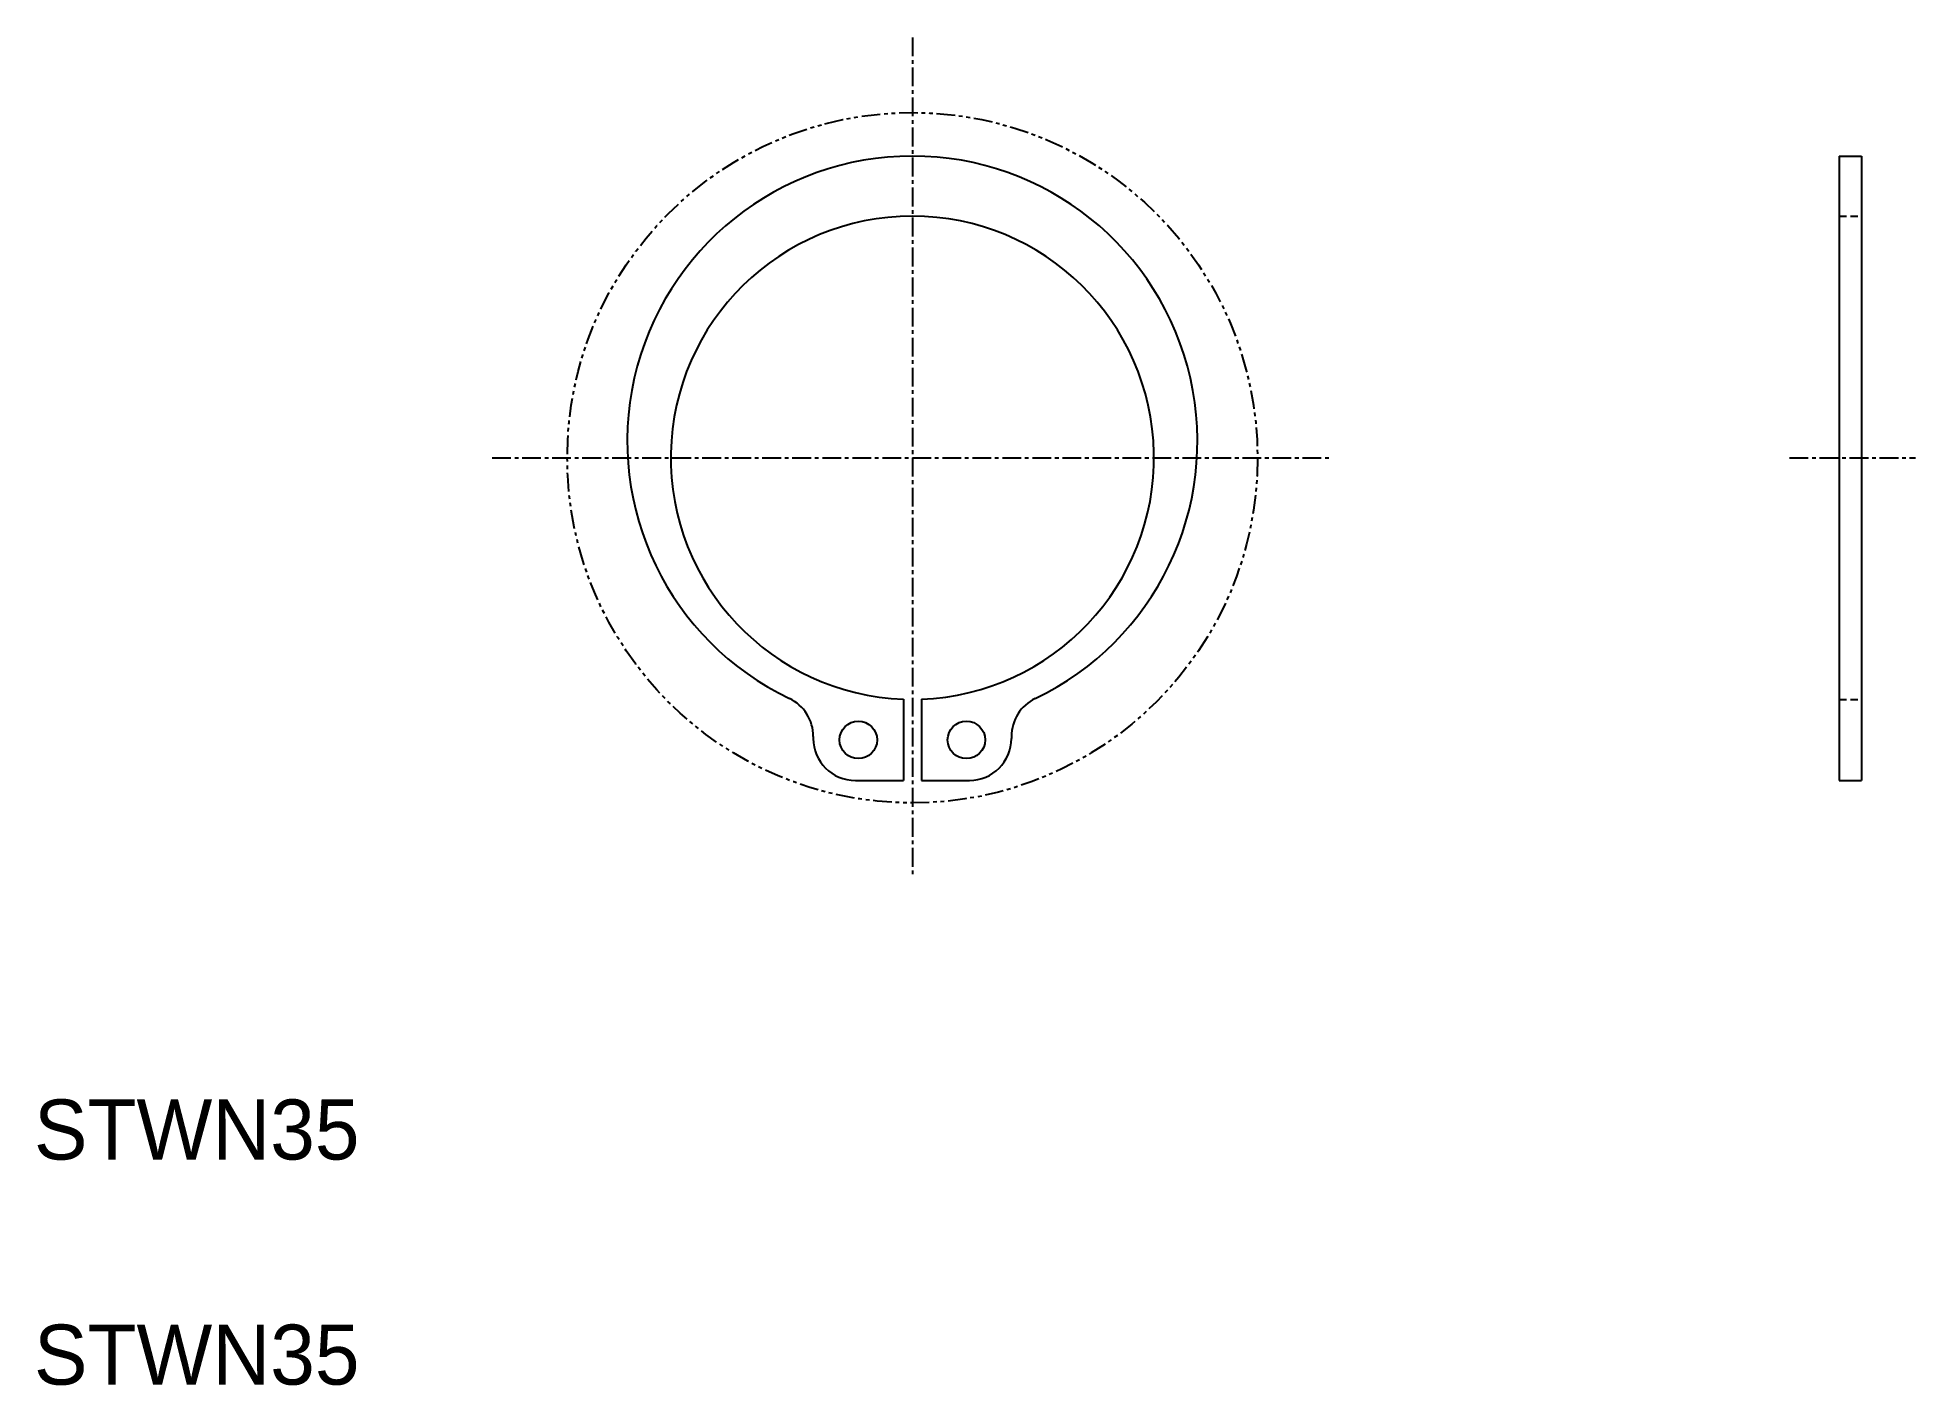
# Model space of a CAD drawing. Extents: x 169 to 294, y 89 to 179.
import ezdxf

# ---------------------------------------------------------------- set-up
doc = ezdxf.new("R2010")
doc.units = 0
for name, pattern in [('CENTER', [2, 1.25, -0.25, 0.25, -0.25]), ('DASHED', [0.75, 0.5, -0.25]), ('PHANTOM', [2.5, 1.25, -0.25, 0.25, -0.25, 0.25, -0.25])]:
    doc.linetypes.add(name, pattern=pattern)
doc.layers.get('0').update_dxf_attribs({"linetype": 'CONTINUOUS'})
doc.layers.add('CENTER', color=1, linetype='CENTER')

msp = doc.modelspace()

# ---------------------------------------------------------------- linework, layer by layer
at = {"color": 7, "linetype": 'CONTINUOUS'}
for p, q in [((289.01, 170.86), (289.01, 129.26)), ((289.01, 170.86), (290.51, 170.86)), ((290.51, 170.86), (290.51, 129.26)), ((226.65, 134.67), (226.65, 129.26)), ((227.85, 134.67), (227.85, 129.26)), ((226.65, 133.32), (226.65, 133.32)), ((220.65, 132.19), (220.65, 132.06)), ((226.65, 131.96), (226.65, 131.96)), ((233.85, 132.19), (233.85, 132.06)), ((223.45, 129.26), (226.65, 129.26)), ((227.85, 129.26), (231.05, 129.26)), ((289.01, 129.26), (290.51, 129.26))]:
    msp.add_line(p, q, dxfattribs=at)
at = {"color": 3, "linetype": 'DASHED'}
for p, q in [((289.01, 166.86), (290.51, 166.86)), ((289.01, 134.66), (290.51, 134.66))]:
    msp.add_line(p, q, dxfattribs=at)
at = {"color": 3, "linetype": 'PHANTOM'}
msp.add_circle((227.25, 150.76), 23, dxfattribs=at)
at = {"color": 7, "linetype": 'CONTINUOUS'}
for centre in [(223.65, 131.96), (230.85, 131.96)]:
    msp.add_circle(centre, 1.25, dxfattribs=at)
for centre, radius, start, end in [((227.25, 151.86), 19, 295.5433, 244.4567), ((227.25, 150.76), 16.1, 272.1357, 267.8643), ((217.85, 132.19), 2.8, 0, 64.4567), ((236.65, 132.19), 2.8, 115.5433, 180), ((223.45, 132.06), 2.8, 180, 270), ((231.05, 132.06), 2.8, 270, 0)]:
    msp.add_arc(centre, radius, start, end, dxfattribs=at)
at = {"layer": 'CENTER', "color": 1, "linetype": 'CENTER'}
for p, q in [((227.25, 178.76), (227.25, 122.76)), ((199.25, 150.76), (255.25, 150.76)), ((285.71, 150.76), (294.1, 150.76))]:
    msp.add_line(p, q, dxfattribs=at)

# ---------------------------------------------------------------- texts
at = {"color": 7, "linetype": 'CONTINUOUS'}
for p in [(168.71, 104), (168.71, 89)]:
    msp.add_text('STWN35', height=4, dxfattribs=at).set_placement(p)

doc.saveas('drawing.dxf')
